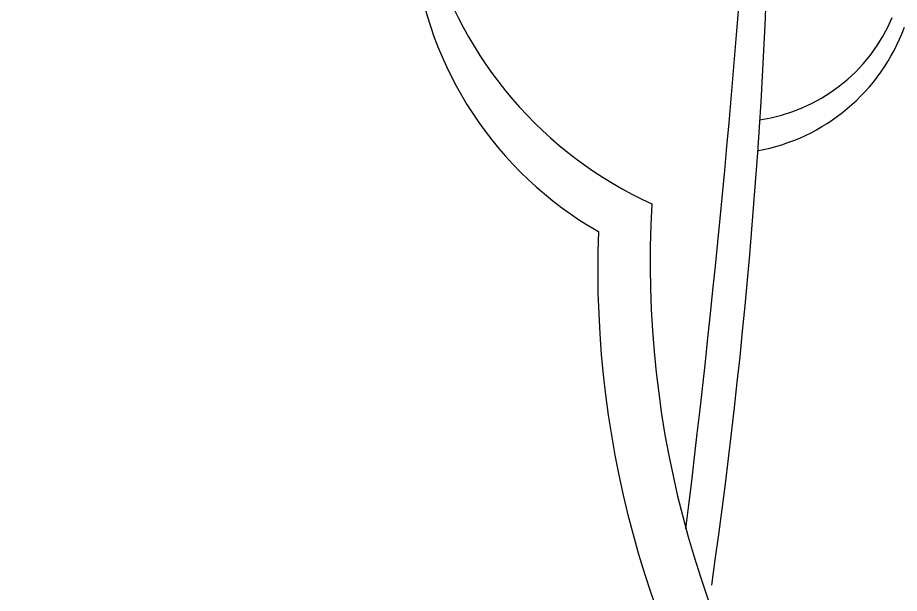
# Model space of a CAD drawing. Header units: millimetres. Extents: x 71641 to 191108, y -23091 to 29972.
# Drawn here: x 90602.9 to 91092.3, y -4284.5 to -3964.9 of the extents above; entities that cross this region are included whole.
import ezdxf

# ---------------------------------------------------------------- set-up
doc = ezdxf.new("R2010")
doc.units = ezdxf.units.MM
doc.layers.add('1', color=1, linetype='Continuous')
doc.styles.add('30', font='SimSun.ttf', dxfattribs={"height": 75})
doc.dimstyles.new('30', dxfattribs={"dimscale": 0, "dimtxt": 90, "dimasz": 20, "dimexe": 20, "dimexo": 20, "dimgap": 10, "dimtad": 1, "dimdec": 0, "dimzin": 0, "dimdsep": 46, "dimtxsty": '30', "dimblk": 'ARCHTICK', "dimcen": 20, "dimdle": 10, "dimclrd": 8, "dimclre": 8, "dimclrt": 2, "dimadec": 0, "dimazin": 0, "dimtfac": 1, "dimtdec": 0, "dimtmove": 2, "dimatfit": 3, "dimldrblk": 'DOT', "dimfxl": 0, "dimtolj": 2, "dimtzin": 0, "dimlwd": -1, "dimarcsym": 0})

# ---------------------------------------------------------------- blocks, each defined once
blk = doc.blocks.new('erhte')
at = {"layer": '1', "color": 110}
for centre, radius, start, end in [((102169.57, -5369.02), 6816.53, 352.982885, 356.569976), ((105700.86, -5766.15), 3281.85, 351.81979, 359.75646), ((108988.77, -5857.88), 206.06, 186.5345, 240.228), ((109009.12, -5817.11), 224.45, 195.7171, 245.5108), ((108962.25, -5880.83), 94.89, 278.3791, 336.9328), ((108955.69, -5886.54), 107.08, 280.1794, 339.8888), ((109476.08, -6053.67), 560.93, 176.6989, 214.8601), ((109446.99, -6057.82), 560.93, 177.8466, 214.8601)]:
    blk.add_arc(centre, radius, start, end, dxfattribs=at)
blk = doc.blocks.new('_ARCHTICK')
at = {"color": 0, "linetype": 'ByBlock', "const_width": 0.15}
blk.add_lwpolyline([(-0.5, -0.5), (0.5, 0.5)], dxfattribs=at)
blk = doc.blocks.new('DOT')
at = {"color": 0, "linetype": 'ByBlock'}
blk.add_line((-0.5, 0), (-1, 0), dxfattribs=at)
at = {"color": 0, "linetype": 'ByBlock', "const_width": 0.5}
blk.add_lwpolyline([(-0.25, 0, 1), (0.25, 0, 1)], format="xyb", close=True, dxfattribs=at)

msp = doc.modelspace()

# ---------------------------------------------------------------- block references
at = {"color": 3}
msp.add_blockref('erhte', (-17961.22, 1953.11), dxfattribs=at)

# ---------------------------------------------------------------- leaders
msp.add_leader([(90197.9, -4794.81), (90193.42, -2163.36), (90757.33, -2163.36)], dimstyle='30', override={"dimscale": 1, "dimtxt": 75, "dimtad": 0, "dimldrblk": 'DOT'}, dxfattribs=at)

doc.saveas('drawing.dxf')
